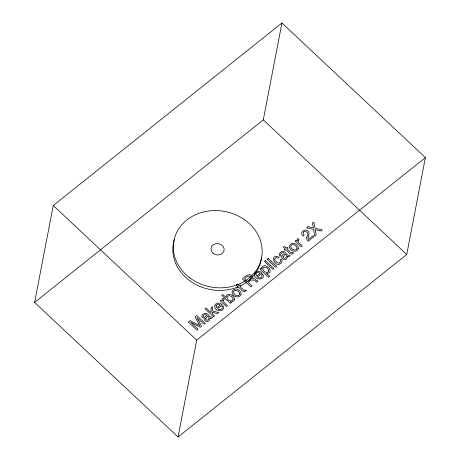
<?xml version="1.0" encoding="UTF-8"?>
<svg xmlns="http://www.w3.org/2000/svg" width="460" height="460" viewBox="0 0 460 460"><rect width="100%" height="100%" fill="white"/><g stroke="black" fill="none" stroke-linecap="round" stroke-linejoin="round"><path stroke-width="0.69" d="M34.603 302.398L53.262 205.505L281.945 23L425.397 157.602L406.738 254.495L178.054 437L34.603 302.398L263.287 119.887L281.945 23M178.054 437L196.713 340.112L425.397 157.602M263.287 119.887L406.738 254.495M53.262 205.505L196.713 340.112M261.481 257.64A44.649 38.387 10.9 0 1 252.362 277.127M251.401 278.122A44.649 38.387 10.9 0 1 240.459 285.804M237.918 286.931A44.649 38.387 10.9 0 1 189.462 280.519A44.649 38.387 10.9 0 1 174.352 239.614M210.007 318.165C209.467 325.329 199.525 319.527 206.701 315.548L205.804 314.427C204.384 314.065 202.181 315.922 203.573 317.262L202.578 318.055C200.215 316.043 203.452 312.961 205.769 313.105C208.282 313.07 209.628 318.613 211.807 316.871L212.577 317.59L211.945 318.274L210.766 318.556L210.007 318.165M287.494 256.323C286.948 263.488 277.006 257.692 284.188 253.707L283.285 252.586C281.865 252.23 279.668 254.081 281.054 255.427L280.059 256.22C277.696 254.202 280.939 251.125 283.251 251.263C285.769 251.229 287.109 256.772 289.288 255.03L290.059 255.754L289.426 256.433L288.248 256.714L287.494 256.323M211.14 307.947L211.031 312.593L206.103 307.97L205.079 308.786L213.566 316.75L214.59 315.934L212.267 313.754L212.365 312.294L217.459 313.639L218.822 312.558L212.388 310.971L212.497 306.86L211.14 307.947M223.215 300.466L223.928 302.3L227.487 305.641L226.418 306.492L220.236 300.685L221.248 299.88L222.312 300.88L222.352 298.948L223.209 298.12L224.308 299.149L223.215 300.466M274.649 258.986L275.281 260.964L278.03 262.965A1.834 1.575 10.9 0 0 279.49 262.832L280.589 261.343L280.042 259.894L281.077 259.072L281.83 260.32A3.053 2.628 10.9 0 1 281.853 262.005C275.827 270.888 267.956 252.413 279.157 257.272L278.122 258.1L276.017 257.635L274.649 258.986M298.005 240.775L298.718 242.615L302.277 245.95L301.208 246.802L295.027 241L296.039 240.189L297.103 241.195L297.143 239.263L297.999 238.435L299.098 239.464L298.005 240.775M251.235 277.8L250.895 278.835L247.509 281.675L244.611 278.955C245.945 277.064 250.062 274.292 251.235 277.8M214.768 305.716C213.704 312.144 226.228 312.576 223.054 305.808L222.007 306.642C223.508 309.252 219.15 310.977 217.678 308.677L222.324 304.968C220.501 302.312 215.631 302.3 214.768 305.716M254.518 273.993C253.454 280.416 265.978 280.853 262.804 274.085L261.757 274.919C263.258 277.524 258.899 279.255 257.427 276.949L262.073 273.246C260.251 270.583 255.38 270.578 254.518 273.993M216.131 305.802L216.878 307.878L220.403 305.066C219.196 303.767 216.631 303.951 216.131 305.802M255.881 274.079L256.628 276.155L260.153 273.343C258.945 272.044 256.381 272.222 255.881 274.079M306.682 237.285L306.774 239.131L308.183 241.236L314.002 236.595L313.018 235.675L308.39 239.367C307.142 236.515 311.38 232.122 307.153 230.391C303.813 228.516 299.316 233.496 303.054 236.066L304.135 235.198C300.305 229.017 311.409 231.006 306.682 237.285M261.803 267.852L261.757 269.019L260.935 268.255L259.9 269.077L268.525 277.167L269.589 276.322L266.432 273.355C275.695 273.43 265.213 260.768 261.803 267.852M239.786 293.894C238.981 297.442 234.048 295.343 233.548 292.589A2.035 1.748 10.9 0 1 233.829 291.18C235.853 288.765 239.372 291.462 239.786 293.894M297.056 248.187C296.251 251.735 291.318 249.636 290.818 246.882A2.035 1.748 10.9 0 1 291.099 245.473C293.123 243.058 296.642 245.755 297.056 248.187M205.643 318.711L205.626 319.338C207.523 322.391 211.008 317.187 207.627 316.02L205.643 318.711M283.124 256.875L283.107 257.496C285.005 260.555 288.489 255.346 285.114 254.184L283.124 256.875M233.065 299.276C232.093 302.68 227.211 300.236 226.975 297.551C227.619 293.704 233.053 296.389 233.065 299.276M252.597 277.765L252.425 278.495C254.8 277.575 255.846 280.911 257.962 280.985L256.709 282.319C253.92 279.105 251.269 278.921 248.469 282.578L252.109 285.988L250.93 286.931L242.443 278.967C244.519 276.201 251.545 271.601 252.597 277.765M268.749 270.9C267.588 274.384 262.533 271.354 262.729 268.565C264.103 265.316 268.812 268.168 268.749 270.9M234.45 299.477C234.203 301.248 232.196 302.323 230.535 301.835L231.328 302.577L230.345 303.358L221.829 295.372L222.864 294.544L225.946 297.43C226.297 291.755 234.933 294.877 234.45 299.477M241.149 294.17C239.775 299.098 232.49 296.89 232.105 292.502A3.674 3.157 10.9 0 1 232.771 290.473C235.543 287.069 241.299 290.214 241.149 294.17M298.419 248.469C297.045 253.391 289.76 251.183 289.374 246.796A3.674 3.157 10.9 0 1 290.041 244.766C292.813 241.362 298.569 244.507 298.419 248.469M246.215 290.697C243.731 294.176 240.643 288.621 238.786 287.356L237.929 288.04L237.078 287.241L237.935 286.557L236.21 284.935L237.285 284.079L239.016 285.7L240.028 284.889L240.873 285.689L239.861 286.494L243.903 290.283L244.559 290.507L245.393 289.926L246.215 290.697M293.371 253.058C290.892 256.536 287.805 250.982 285.947 249.717L285.091 250.401L284.24 249.602L285.096 248.917L283.371 247.302L284.447 246.439L286.177 248.061L287.189 247.25L288.035 248.049L287.023 248.854L291.059 252.643L291.72 252.873L292.554 252.287L293.371 253.058M190.066 320.775L188.376 322.121L196.863 330.079L197.984 329.182L190.802 322.494L200.456 327.215L201.618 326.284L196.943 317.59L204.079 324.323L205.195 323.432L196.713 315.468L195.04 316.802L199.738 325.513L190.066 320.775M265.495 260.573L264.425 261.424L272.912 269.387L273.976 268.536L265.495 260.573M268.174 258.434L267.093 259.302L268.272 260.406L269.353 259.538L268.174 258.434M307.976 226.671L306.504 227.844L313.559 229.396L314.795 235.963L316.216 234.83L315.134 229.632L320.965 231.035L322.431 229.868L315.019 228.229L313.8 222.019L312.397 223.14L313.444 227.941L307.976 226.671M270.503 260.619L269.416 261.481L275.575 267.26L276.661 266.397L270.503 260.619M212.802 252.994A6.635 5.704 10.9 0 0 223.922 251.217A6.635 5.704 10.9 0 0 216.045 243.633A6.635 5.704 10.9 0 0 212.802 252.994M189.307 277.455A44.649 38.387 10.9 0 0 261.533 257.899A44.649 38.387 10.9 0 0 202.383 212.261A44.649 38.387 10.9 0 0 189.307 277.455"/></g></svg>
